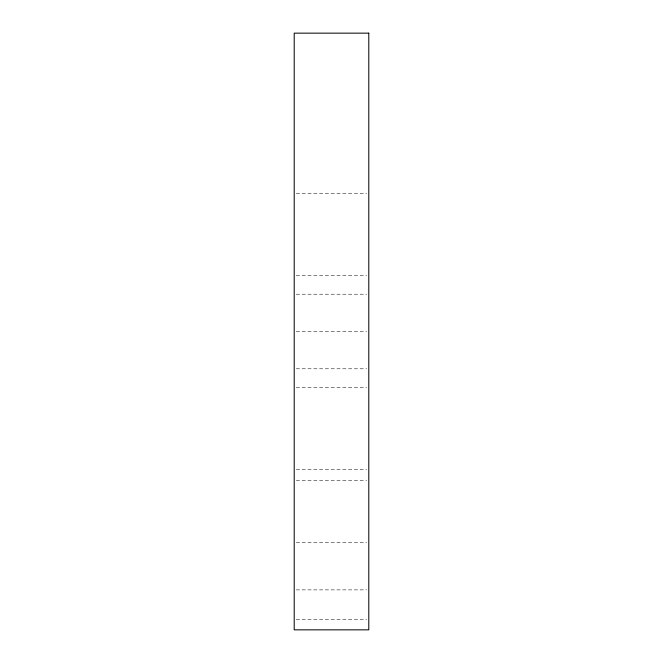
<?xml version="1.0" encoding="UTF-8"?>
<svg xmlns="http://www.w3.org/2000/svg" width="663" height="663" viewBox="0 0 663 663"><rect width="100%" height="100%" fill="white"/><g stroke="black" fill="none" stroke-linecap="round" stroke-linejoin="round"><path stroke-width="0.5" stroke-dasharray="3.31 2.49" d="M296.278 193.513L366.722 193.513M296.278 275.559L366.722 275.559M296.278 294.206L366.722 294.206M296.278 331.5L366.722 331.5M296.278 368.794L366.722 368.794M296.278 387.441L366.722 387.441M296.278 469.487L366.722 469.487M296.278 480.675L366.722 480.675M296.278 542.467L366.722 542.467M296.278 589.879L366.722 589.879M296.278 619.681L366.722 619.681"/><path stroke-width="0.99" d="M368.794 33.15L294.206 33.15L294.206 629.85L368.794 629.85L368.794 33.15"/></g></svg>
